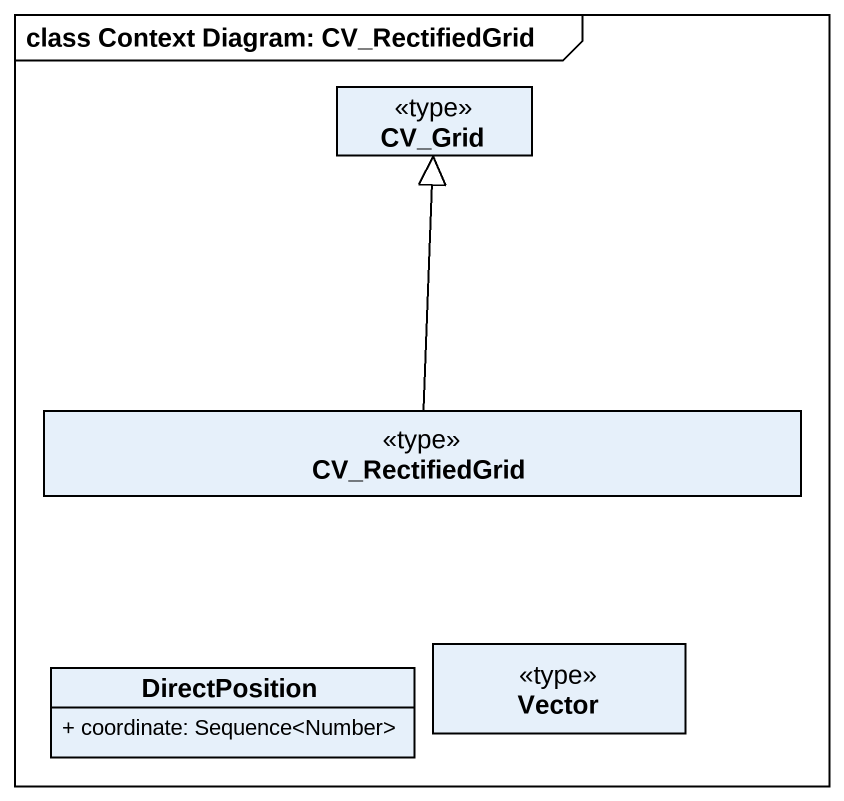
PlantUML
@startuml
mainframe class Context Diagram: CV_RectifiedGrid
hide circle
hide empty members
skinparam classAttributeIconSize 0
class CV_Grid <<type>>
class CV_RectifiedGrid <<type>>
class DirectPosition {
  + coordinate: Sequence<Number>
}
class Vector <<type>>
CV_RectifiedGrid -up-|> CV_Grid
@enduml
